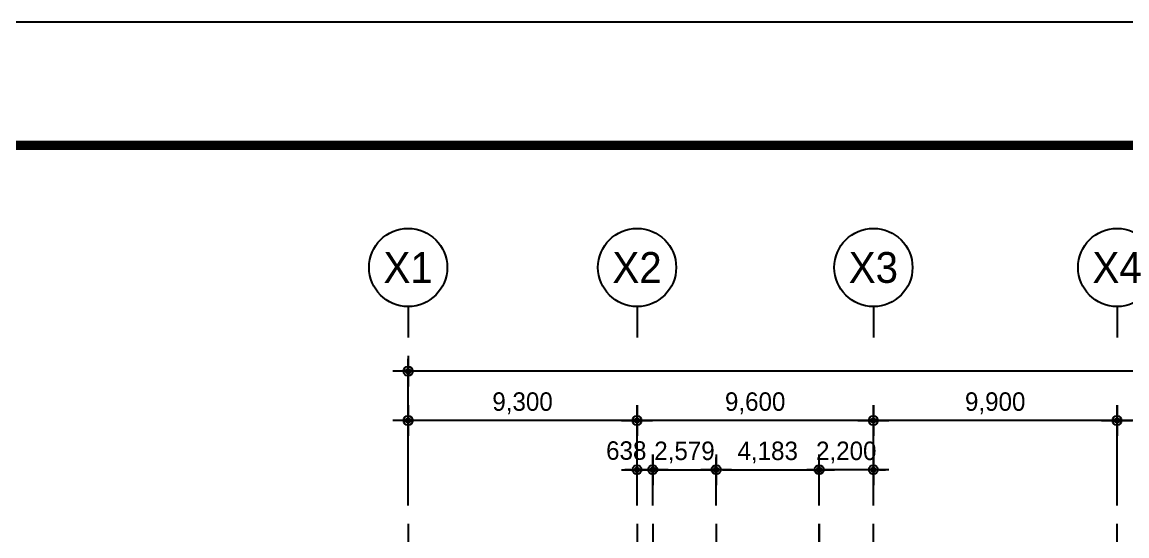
# Model space of a CAD drawing. Header units: metres. Extents: x 630750 to 860239, y 578133 to 726633.
# Drawn here: x 663824 to 708704, y 705773 to 726633 of the extents above; entities that cross this region are included whole.
import ezdxf
from ezdxf.enums import TextEntityAlignment as Align

# ---------------------------------------------------------------- set-up
doc = ezdxf.new("R2010")
doc.units = ezdxf.units.M
doc.layers.get('Defpoints').update_dxf_attribs({"color": 8})
for name, color, linetype in [('001dmp-FORM', 7, 'Continuous'), ('A-DIM', 7, 'Continuous'), ('A-GRID-DIMS', 14, 'Continuous'), ('DIM', 7, 'Continuous')]:
    doc.layers.add(name, color=color, linetype=linetype)
doc.layers.add('A-CEN-1', color=1, linetype='Continuous', plot=False)
doc.styles.add('TEXT(돋음)', font='')
doc.styles.add('돋움', font='')
doc.styles.get('TEXT(돋음)').set_extended_font_data('Dotum')
doc.styles.get('돋움').set_extended_font_data('Dotum')
doc.dimstyles.new('DIM250', dxfattribs={"dimscale": 250, "dimtxt": 3, "dimasz": 1, "dimexe": 2, "dimexo": 3, "dimgap": 1, "dimtad": 1, "dimdec": 0, "dimzin": 0, "dimdsep": 46, "dimlunit": 6, "dimtxsty": 'TEXT(돋음)', "dimblk": 'Z_DOT', "dimcen": 2.5, "dimdle": 2, "dimclrd": 256, "dimclre": 256, "dimclrt": 3, "dimadec": 0, "dimazin": 0, "dimtfac": 1, "dimtdec": 0, "dimtix": 1, "dimtmove": 2, "dimatfit": 3, "dimldrblk": 'Z_DOT', "dimfxl": 1, "dimtolj": 1, "dimtzin": 0, "dimarcsym": 0})

# ---------------------------------------------------------------- blocks, each defined once
blk = doc.blocks.new('Z_DOT')
at = {"layer": 'DIM', "color": 7}
for p, q in [((0, -2.5), (0, 2.5)), ((-2.5, 0), (2.5, 0))]:
    blk.add_line(p, q, dxfattribs=at)
for radius in [0.75, 0.375]:
    blk.add_circle((0, 0), radius, dxfattribs=at)
blk = doc.blocks.new('*D71')
at = {"layer": 'A-DIM', "lineweight": -2, "transparency": 16777216}
for p, q in [((679504, 707009), (679504, 712959)), ((770504, 707009), (770504, 712959)), ((770254, 712459), (679754, 712459))]:
    blk.add_line(p, q, dxfattribs=at)
at = {"layer": 'Defpoints', "color": 0, "transparency": 16777216}
for p in [(679504, 712459), (679504, 706259), (770504, 706259)]:
    blk.add_point(p, dxfattribs=at)
at = {"layer": 'A-DIM', "lineweight": -2, "transparency": 16777216, "xscale": 250, "yscale": 250, "zscale": 250}
for p, rotation in [((679504, 712459), 179.9999997865566), ((770504, 712459), 359.9999997865566)]:
    blk.add_blockref('Z_DOT', p, dxfattribs=dict(at, rotation=rotation))
at = {"layer": 'A-DIM', "color": 3, "transparency": 16777216, "insert": (725004, 713157), "char_height": 750, "attachment_point": 5, "rotation": 360, "style": 'TEXT(돋음)'}
blk.add_mtext('\\A1;91,000', dxfattribs=at)
blk = doc.blocks.new('*D72')
at = {"layer": 'A-DIM', "lineweight": -2, "transparency": 16777216}
for p, q in [((698404, 707009), (698404, 710959)), ((708304, 707009), (708304, 710959)), ((708054, 710459), (698654, 710459))]:
    blk.add_line(p, q, dxfattribs=at)
at = {"layer": 'Defpoints', "color": 0, "transparency": 16777216}
for p in [(698404, 710459), (698404, 706259), (708304, 706259)]:
    blk.add_point(p, dxfattribs=at)
at = {"layer": 'A-DIM', "lineweight": -2, "transparency": 16777216, "xscale": 250, "yscale": 250, "zscale": 250}
for p, rotation in [((698404, 710459), 179.9999997865566), ((708304, 710459), 359.9999997865566)]:
    blk.add_blockref('Z_DOT', p, dxfattribs=dict(at, rotation=rotation))
at = {"layer": 'A-DIM', "color": 3, "transparency": 16777216, "insert": (703354, 711157), "char_height": 750, "attachment_point": 5, "rotation": 360, "style": 'TEXT(돋음)'}
blk.add_mtext('\\A1;9,900', dxfattribs=at)
blk = doc.blocks.new('*D73')
at = {"layer": 'A-DIM', "lineweight": -2, "transparency": 16777216}
for p, q in [((708304, 707009), (708304, 710959)), ((718204, 707009), (718204, 710959)), ((717954, 710459), (708554, 710459))]:
    blk.add_line(p, q, dxfattribs=at)
at = {"layer": 'Defpoints', "color": 0, "transparency": 16777216}
for p in [(708304, 710459), (708304, 706259), (718204, 706259)]:
    blk.add_point(p, dxfattribs=at)
at = {"layer": 'A-DIM', "lineweight": -2, "transparency": 16777216, "xscale": 250, "yscale": 250, "zscale": 250}
for p, rotation in [((708304, 710459), 179.9999997865566), ((718204, 710459), 359.9999997865566)]:
    blk.add_blockref('Z_DOT', p, dxfattribs=dict(at, rotation=rotation))
at = {"layer": 'A-DIM', "color": 3, "transparency": 16777216, "insert": (713254, 711157), "char_height": 750, "attachment_point": 5, "rotation": 360, "style": 'TEXT(돋음)'}
blk.add_mtext('\\A1;9,900', dxfattribs=at)
blk = doc.blocks.new('*D90')
at = {"layer": 'A-DIM', "lineweight": -2, "transparency": 16777216}
for p, q in [((688804, 707009), (688804, 710959)), ((698404, 707009), (698404, 710959)), ((698154, 710459), (689054, 710459))]:
    blk.add_line(p, q, dxfattribs=at)
at = {"layer": 'Defpoints', "color": 0, "transparency": 16777216}
for p in [(688804, 710459), (688804, 706259), (698404, 706259)]:
    blk.add_point(p, dxfattribs=at)
at = {"layer": 'A-DIM', "lineweight": -2, "transparency": 16777216, "xscale": 250, "yscale": 250, "zscale": 250, "rotation": 180}
blk.add_blockref('Z_DOT', (688804, 710459), dxfattribs=at)
at = {"layer": 'A-DIM', "lineweight": -2, "transparency": 16777216, "xscale": 250, "yscale": 250, "zscale": 250}
blk.add_blockref('Z_DOT', (698404, 710459), dxfattribs=at)
at = {"layer": 'A-DIM', "color": 3, "transparency": 16777216, "insert": (693604, 711157), "char_height": 750, "attachment_point": 5, "style": 'TEXT(돋음)'}
blk.add_mtext('\\A1;9,600', dxfattribs=at)
blk = doc.blocks.new('*D91')
at = {"layer": 'A-DIM', "lineweight": -2, "transparency": 16777216}
for p, q in [((679504, 707009), (679504, 710959)), ((688804, 707009), (688804, 710959)), ((688554, 710459), (679754, 710459))]:
    blk.add_line(p, q, dxfattribs=at)
at = {"layer": 'Defpoints', "color": 0, "transparency": 16777216}
for p in [(679504, 710459), (679504, 706259), (688804, 706259)]:
    blk.add_point(p, dxfattribs=at)
at = {"layer": 'A-DIM', "lineweight": -2, "transparency": 16777216, "xscale": 250, "yscale": 250, "zscale": 250, "rotation": 180}
blk.add_blockref('Z_DOT', (679504, 710459), dxfattribs=at)
at = {"layer": 'A-DIM', "lineweight": -2, "transparency": 16777216, "xscale": 250, "yscale": 250, "zscale": 250}
blk.add_blockref('Z_DOT', (688804, 710459), dxfattribs=at)
at = {"layer": 'A-DIM', "color": 3, "transparency": 16777216, "insert": (684154, 711157), "char_height": 750, "attachment_point": 5, "style": 'TEXT(돋음)'}
blk.add_mtext('\\A1;9,300', dxfattribs=at)
blk = doc.blocks.new('*D92')
at = {"layer": 'A-DIM', "lineweight": -2, "transparency": 16777216}
for p, q in [((696204, 707009), (696204, 708959)), ((698404, 707009), (698404, 708959)), ((695954, 708459), (695704, 708459)), ((698404, 708459), (696204, 708459)), ((698654, 708459), (698904, 708459))]:
    blk.add_line(p, q, dxfattribs=at)
at = {"layer": 'Defpoints', "color": 0, "transparency": 16777216}
for p in [(696204, 708459), (696204, 706259), (698404, 706259)]:
    blk.add_point(p, dxfattribs=at)
at = {"layer": 'A-DIM', "lineweight": -2, "transparency": 16777216, "xscale": 250, "yscale": 250, "zscale": 250}
blk.add_blockref('Z_DOT', (696204, 708459), dxfattribs=at)
at = {"layer": 'A-DIM', "lineweight": -2, "transparency": 16777216, "xscale": 250, "yscale": 250, "zscale": 250, "rotation": 180}
blk.add_blockref('Z_DOT', (698404, 708459), dxfattribs=at)
at = {"layer": 'A-DIM', "color": 3, "transparency": 16777216, "insert": (697304, 709157), "char_height": 750, "attachment_point": 5, "style": 'TEXT(돋음)'}
blk.add_mtext('\\A1;2,200', dxfattribs=at)
blk = doc.blocks.new('*U32')
blk.add_line((0, 5), (0, 0))
blk.add_circle((0, 11.35), 6.35)
at = {"color": 3, "style": '돋움'}
blk.add_attdef('NO', text='', height=5, dxfattribs=at).set_placement((0, 11.35), align=Align.MIDDLE_CENTER)
blk = doc.blocks.new('*D68')
at = {"layer": 'A-DIM', "lineweight": -2, "transparency": 16777216}
for p, q in [((692022, 707009), (692022, 708959)), ((696204, 707009), (696204, 708959)), ((692272, 708459), (695954, 708459))]:
    blk.add_line(p, q, dxfattribs=at)
at = {"layer": 'Defpoints', "color": 0, "transparency": 16777216}
for p in [(696204, 708459), (692022, 706259), (696204, 706259)]:
    blk.add_point(p, dxfattribs=at)
at = {"layer": 'A-DIM', "lineweight": -2, "transparency": 16777216, "xscale": 250, "yscale": 250, "zscale": 250, "rotation": 180}
blk.add_blockref('Z_DOT', (692022, 708459), dxfattribs=at)
at = {"layer": 'A-DIM', "lineweight": -2, "transparency": 16777216, "xscale": 250, "yscale": 250, "zscale": 250}
blk.add_blockref('Z_DOT', (696204, 708459), dxfattribs=at)
at = {"layer": 'A-DIM', "color": 3, "transparency": 16777216, "insert": (694113, 709157), "char_height": 750, "attachment_point": 5, "style": 'TEXT(돋음)'}
blk.add_mtext('\\A1;4,183', dxfattribs=at)
blk = doc.blocks.new('*D69')
at = {"layer": 'A-DIM', "lineweight": -2, "transparency": 16777216}
for p, q in [((688804, 707009), (688804, 708959)), ((689442, 707009), (689442, 708959)), ((688554, 708459), (688304, 708459)), ((689442, 708459), (688804, 708459)), ((689692, 708459), (689942, 708459))]:
    blk.add_line(p, q, dxfattribs=at)
at = {"layer": 'Defpoints', "color": 0, "transparency": 16777216}
for p in [(688804, 708459), (688804, 706259), (689442, 706259)]:
    blk.add_point(p, dxfattribs=at)
at = {"layer": 'A-DIM', "lineweight": -2, "transparency": 16777216, "xscale": 250, "yscale": 250, "zscale": 250}
for p, rotation in [((688804, 708459), 359.9999999866598), ((689442, 708459), 179.9999999866598)]:
    blk.add_blockref('Z_DOT', p, dxfattribs=dict(at, rotation=rotation))
at = {"layer": 'A-DIM', "color": 3, "transparency": 16777216, "insert": (688367, 709233), "char_height": 750, "attachment_point": 5, "rotation": 360, "style": 'TEXT(돋음)'}
blk.add_mtext('\\A1;638', dxfattribs=at)
blk = doc.blocks.new('*D70')
at = {"layer": 'A-DIM', "lineweight": -2, "transparency": 16777216}
for p, q in [((689442, 707009), (689442, 708959)), ((692022, 707009), (692022, 708959)), ((689192, 708459), (688942, 708459)), ((689442, 708459), (692022, 708459)), ((692272, 708459), (692522, 708459))]:
    blk.add_line(p, q, dxfattribs=at)
at = {"layer": 'Defpoints', "color": 0, "transparency": 16777216}
for p in [(692022, 708459), (689442, 706259), (692022, 706259)]:
    blk.add_point(p, dxfattribs=at)
at = {"layer": 'A-DIM', "lineweight": -2, "transparency": 16777216, "xscale": 250, "yscale": 250, "zscale": 250}
blk.add_blockref('Z_DOT', (689442, 708459), dxfattribs=at)
at = {"layer": 'A-DIM', "lineweight": -2, "transparency": 16777216, "xscale": 250, "yscale": 250, "zscale": 250, "rotation": 180}
blk.add_blockref('Z_DOT', (692022, 708459), dxfattribs=at)
at = {"layer": 'A-DIM', "color": 3, "transparency": 16777216, "insert": (690732, 709157), "char_height": 750, "attachment_point": 5, "style": 'TEXT(돋음)'}
blk.add_mtext('\\A1;2,579', dxfattribs=at)
blk = doc.blocks.new('xref-sheet(건축)')
at = {"layer": '001dmp-FORM', "color": 30}
blk.add_lwpolyline([(8410, 5940), (0, 5940), (0, 0), (8410, 0)], close=True, dxfattribs=at)
at = {"layer": '001dmp-FORM', "const_width": 15}
blk.add_lwpolyline([(300, 200), (300, 5740), (8210, 5740), (8210, 200)], close=True, dxfattribs=at)

msp = doc.modelspace()

# ---------------------------------------------------------------- linework, layer by layer
at = {"layer": 'A-CEN-1', "linetype": 'Continuous'}
for p, q in [((679504.4, 706258.8, 0), (679504.4, 627125.8, 0)), ((688804.4, 706258.8, 0), (688804.4, 632129.2, 0)), ((689442.5, 706258.8, 0), (689442.5, 671328.7, 0)), ((692021.7, 706258.8, 0), (692021.7, 671328.7, 0)), ((696204.4, 706258.8, 0), (696204.4, 636401.2, 0))]:
    msp.add_line(p, q, dxfattribs=at)
at = {"layer": 'A-CEN-1', "linetype": 'Continuous', "ltscale": 0.1}
for p, q in [((696204.4, 666210.3, 0), (696204.4, 706258.9, 0)), ((698404.4, 666210.2, 0), (698404.4, 706258.8, 0)), ((708304.4, 666210.3, 0), (708304.4, 706258.8, 0))]:
    msp.add_line(p, q, dxfattribs=at)

# ---------------------------------------------------------------- block references
at = {"xscale": 24.9999912600033, "yscale": 24.99999123637099, "zscale": 24.99999123690949}
msp.add_blockref('xref-sheet(건축)', (630750, 578132.8), dxfattribs=at)
at = {"layer": 'A-GRID-DIMS', "xscale": 250, "yscale": 250, "zscale": 250}
for p, values in [((679506.4, 713833.8, 0), {'NO': 'X1'}), ((688806.4, 713833.8, 0), {'NO': 'X2'}), ((698406.4, 713833.8, 0), {'NO': 'X3'}), ((708306.4, 713833.8, 0), {'NO': 'X4'})]:
    msp.add_blockref('*U32', p, dxfattribs=at).add_auto_attribs(values)

# ---------------------------------------------------------------- dimensions: what is measured, and where the dimension line sits
at = {"layer": 'A-DIM'}
for base, p1, p2, angle, picture, middle in [((679504.4, 712458.8, 0), (770504.4, 706258.8, 0), (679504.4, 706258.8, 0), 180, '*D71', (725004.4, 713156.6, 0)), ((679504.4, 710458.8, 0), (688804.4, 706258.8, 0), (679504.4, 706258.8, 0), 180, '*D91', (684154.4, 711156.5, 0)), ((688804.4, 710458.8, 0), (698404.4, 706258.8, 0), (688804.4, 706258.8, 0), 180, '*D90', (693604.4, 711156.5, 0)), ((698404.4, 710458.8, 0), (708304.4, 706258.8, 0), (698404.4, 706258.8, 0), 180, '*D72', (703354.4, 711156.6, 0)), ((708304.4, 710458.8, 0), (718204.4, 706258.8, 0), (708304.4, 706258.8, 0), 180, '*D73', (713254.4, 711156.6, 0)), ((696204.4, 708458.9, 0), (692021.7, 706258.8, 0), (696204.4, 706258.8, 0), 0, '*D68', (694113.1, 709156.6, 0)), ((696204.4, 708458.8, 0), (698404.4, 706258.8, 0), (696204.4, 706258.8, 0), 180, '*D92', (697304.4, 709156.5, 0))]:
    dim = msp.add_linear_dim(base=base, p1=p1, p2=p2, angle=angle, dimstyle='DIM250', dxfattribs=at)
    dim.commit()
    dim.dimension.update_dxf_attribs({"geometry": picture, "text_midpoint": middle})
dim = msp.add_linear_dim(base=(688804.4, 708458.9, 0), p1=(689442.5, 706258.8, 0), p2=(688804.4, 706258.8, 0), angle=180, dimstyle='DIM250', dxfattribs=at)
dim.commit()
dim.dimension.update_dxf_attribs({"geometry": '*D69', "text_midpoint": (688367.1, 709233.2, 0), "dimtype": 160})
dim = msp.add_linear_dim(base=(692021.7, 708458.9, 0), p1=(689442.5, 706258.8, 0), p2=(692021.7, 706258.8, 0), dimstyle='DIM250', dxfattribs=at)
dim.commit()
dim.dimension.update_dxf_attribs({"geometry": '*D70', "text_midpoint": (690732.1, 709156.6, 0)})

doc.saveas('drawing.dxf')
